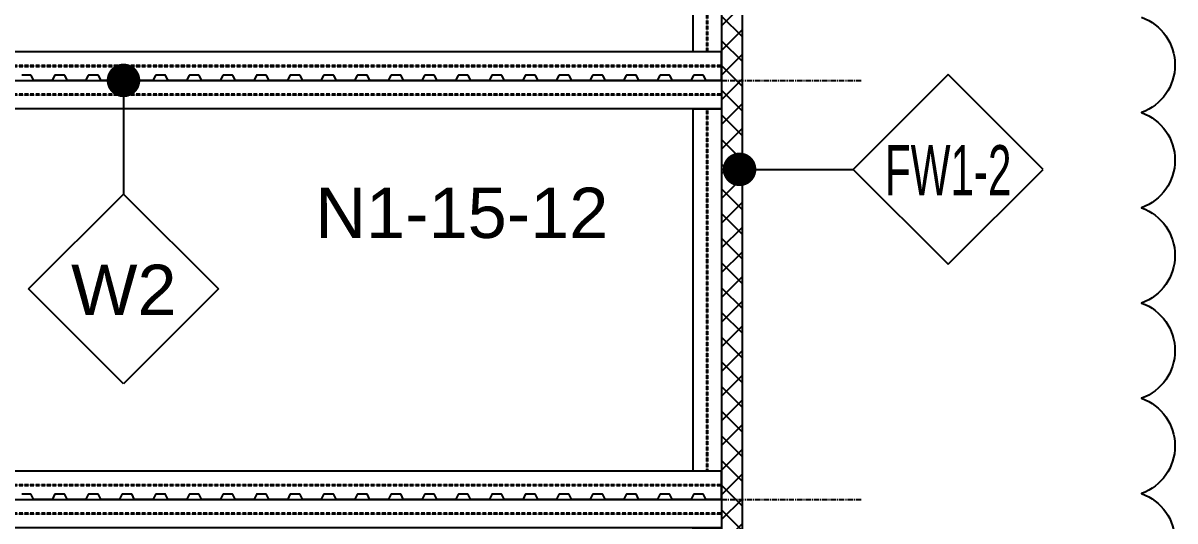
# Model space of a CAD drawing. Header units: millimetres. Extents: x 4133871 to 4440428, y -545651 to -495191.
# Drawn here: x 4177947 to 4186187, y -533998 to -530434 of the extents above; entities that cross this region are included whole.
import ezdxf
from ezdxf.enums import TextEntityAlignment as Align

# ---------------------------------------------------------------- set-up
doc = ezdxf.new("R2010")
doc.units = ezdxf.units.MM
doc.header["$LTSCALE"] = 60
doc.set_wipeout_variables(frame=1)
for name, pattern in [('CEN', [62, 60, -1, 0, -1]), ('CENTER', [2, 1.25, -0.25, 0.25, -0.25]), ('HIDDEN', [0.375, 0.25, -0.125])]:
    doc.linetypes.add(name, pattern=pattern)
for name, color, linetype in [('1CEN', 1, 'CEN'), ('1ST FL FW1-2', 3, 'Continuous'), ('1ST FL FW2-2', 3, 'Continuous'), ('AA-XXXX-SYMB', 7, 'Continuous'), ('AA-XXXX-TEXT', 3, 'Continuous'), ('C_REV', 4, 'Continuous'), ('C_TEXT_CONTAINER NO', 7, 'Continuous'), ('INI', 11, 'Continuous')]:
    doc.layers.add(name, color=color, linetype=linetype)
doc.styles.add('ARCHILAB_ROMANS', font='romans.shx', dxfattribs={"bigfont": 'ghs.shx'})
doc.styles.add('Arial', font='arial.ttf')
doc.styles.add('돋움', font='')
doc.styles.get('돋움').set_extended_font_data('Dotum')
doc.dimstyles.new('일반도면_0060', dxfattribs={"dimtxt": 240, "dimasz": 240, "dimexe": 60, "dimexo": 300, "dimgap": 75, "dimtad": 1, "dimdec": 0, "dimzin": 0, "dimdsep": 46, "dimtxsty": '돋움', "dimcen": -300, "dimclrd": 7, "dimclre": 7, "dimclrt": 2, "dimadec": 8, "dimazin": 0, "dimtfac": 1, "dimtdec": 0, "dimtix": 1, "dimtmove": 2, "dimatfit": 3, "dimfxl": 1, "dimtolj": 1, "dimtzin": 0, "dimarcsym": 0})

# ---------------------------------------------------------------- blocks, each defined once
blk = doc.blocks.new('15M')
at = {"linetype": 'HIDDEN', "ltscale": 0.1}
for p, q in [((-110087.1, -152171.1), (-95087.1, -152171.1)), ((-110087.1, -152178.6), (-95087.1, -152178.6)), ((-109989.3, -152276.4), (-109989.3, -154870.4)), ((-109981.8, -152276.4), (-109981.8, -154870.4)), ((-110087.1, -154968.1), (-95087.1, -154968.1)), ((-110087.1, -154975.6), (-95087.1, -154975.6))]:
    blk.add_line(p, q, dxfattribs=at)
for points in [[(-110087.1, -152276.4), (-95087.1, -152276.4), (-95087.1, -152073.4), (-110087.1, -152073.4)], [(-109884.1, -154870.4), (-110087.1, -154870.4), (-110087.1, -152276.4), (-109884.1, -152276.4)], [(-110087.1, -154870.4), (-95087.1, -154870.4), (-95087.1, -155073.4), (-110087.1, -155073.4)]]:
    blk.add_lwpolyline(points, close=True)
blk = doc.blocks.new('외각')
at = {"rotation": 180}
for p in [(-110103.1, -161953.4), (-110103.1, -164953.4), (-110103.1, -167953.4)]:
    blk.add_blockref('15M', p, dxfattribs=at)
blk = doc.blocks.new('A$C064809F0')
at = {"layer": 'AA-XXXX-TEXT'}
for p, q in [((475.2, 565.7), (1040.8, 1131.4)), ((1040.8, 1131.4), (1606.5, 565.7)), ((1040.8, 0), (475.2, 565.7)), ((1606.5, 565.7), (1040.8, 0))]:
    blk.add_line(p, q, dxfattribs=at)
at = {"layer": 'INI'}
blk.add_line((1040.8, 0), (475.2, 565.7), dxfattribs=at)
at = {"layer": 'AA-XXXX-TEXT', "style": 'ARCHILAB_ROMANS'}
blk.add_attdef('WALLTYPE', text='', height=300, dxfattribs=at).set_placement((1042.9, 560), align=Align.MIDDLE_CENTER)

msp = doc.modelspace()

# ---------------------------------------------------------------- linework, layer by layer
at = {"layer": '1CEN', "color": 1, "linetype": 'CENTER', "ltscale": 0.5}
for p, q in [((4182944, -502344.3), (4182944, -540844.3)), ((4146944, -530844.3), (4183944, -530844.3)), ((4146944, -533844.3), (4183944, -533844.3))]:
    msp.add_line(p, q, dxfattribs=at)
at = {"layer": '1ST FL FW2-2'}
for points in [[(4182944, -530844.3), (4182836.5, -530844.3, -0.279959), (4182831.3, -530841.1), (4182815, -530809.7, 0.279959), (4182809.9, -530806.6), (4182778.6, -530806.6), (4182747.4, -530806.6, 0.279959), (4182742.3, -530809.7), (4182726, -530841.1, -0.279959), (4182720.8, -530844.3), (4182596, -530844.3, -0.279959), (4182590.8, -530841.1), (4182574.5, -530809.7, 0.279959), (4182569.4, -530806.6), (4182538.2, -530806.6), (4182507, -530806.6, 0.279959), (4182501.8, -530809.7), (4182485.5, -530841.1, -0.279959), (4182480.3, -530844.3), (4182355.5, -530844.3, -0.279959), (4182350.4, -530841.1), (4182334, -530809.7, 0.279959), (4182328.9, -530806.6), (4182297.7, -530806.6), (4182266.5, -530806.6, 0.279959), (4182261.3, -530809.7), (4182245, -530841.1, -0.279959), (4182239.9, -530844.3), (4182115, -530844.3, -0.279959), (4182109.9, -530841.1), (4182093.6, -530809.7, 0.279959), (4182088.4, -530806.6), (4182057.2, -530806.6), (4182026, -530806.6, 0.279959), (4182020.9, -530809.7), (4182004.5, -530841.1, -0.279959), (4181999.4, -530844.3), (4181874.5, -530844.3, -0.279959), (4181869.4, -530841.1), (4181853.1, -530809.7, 0.279959), (4181847.9, -530806.6), (4181816.7, -530806.6), (4181785.5, -530806.6, 0.279959), (4181780.4, -530809.7), (4181764.1, -530841.1, -0.279959), (4181758.9, -530844.3), (4181634.1, -530844.3, -0.279959), (4181628.9, -530841.1), (4181612.6, -530809.7, 0.279959), (4181607.5, -530806.6), (4181576.2, -530806.6), (4181545, -530806.6, 0.279959), (4181539.9, -530809.7), (4181523.6, -530841.1, -0.279959), (4181518.4, -530844.3), (4181393.6, -530844.3, -0.279959), (4181388.4, -530841.1), (4181372.1, -530809.7, 0.279959), (4181367, -530806.6), (4181335.8, -530806.6), (4181304.6, -530806.6, 0.279959), (4181299.4, -530809.7), (4181283.1, -530841.1, -0.279959), (4181278, -530844.3), (4181153.1, -530844.3, -0.279959), (4181148, -530841.1), (4181131.6, -530809.7, 0.279959), (4181126.5, -530806.6), (4181095.3, -530806.6), (4181064.1, -530806.6, 0.279959), (4181058.9, -530809.7), (4181042.6, -530841.1, -0.279959), (4181037.5, -530844.3), (4180912.6, -530844.3, -0.279959), (4180907.5, -530841.1), (4180891.2, -530809.7, 0.279959), (4180886, -530806.6), (4180854.8, -530806.6), (4180823.6, -530806.6, 0.279959), (4180818.5, -530809.7), (4180802.1, -530841.1, -0.279959), (4180797, -530844.3), (4180672.2, -530844.3, -0.279959), (4180667, -530841.1), (4180650.7, -530809.7, 0.279959), (4180645.5, -530806.6), (4180614.3, -530806.6), (4180583.1, -530806.6, 0.279959), (4180578, -530809.7), (4180561.7, -530841.1, -0.279959), (4180556.5, -530844.3), (4180431.7, -530844.3, -0.279959), (4180426.5, -530841.1), (4180410.2, -530809.7, 0.279959), (4180405.1, -530806.6), (4180373.9, -530806.6), (4180342.6, -530806.6, 0.279959), (4180337.5, -530809.7), (4180321.2, -530841.1, -0.279959), (4180316, -530844.3), (4180191.2, -530844.3, -0.279959), (4180186.1, -530841.1), (4180169.7, -530809.7, 0.279959), (4180164.6, -530806.6), (4180133.4, -530806.6), (4180102.2, -530806.6, 0.279959), (4180097, -530809.7), (4180080.7, -530841.1, -0.279959), (4180075.6, -530844.3), (4179950.7, -530844.3, -0.279959), (4179945.6, -530841.1), (4179929.3, -530809.7, 0.279959), (4179924.1, -530806.6), (4179892.9, -530806.6), (4179861.7, -530806.6, 0.279959), (4179856.5, -530809.7), (4179840.2, -530841.1, -0.279959), (4179835.1, -530844.3), (4179710.2, -530844.3, -0.279959), (4179705.1, -530841.1), (4179688.8, -530809.7, 0.279959), (4179683.6, -530806.6), (4179652.4, -530806.6), (4179621.2, -530806.6, 0.279959), (4179616.1, -530809.7), (4179599.7, -530841.1, -0.279959), (4179594.6, -530844.3), (4179469.8, -530844.3, -0.279959), (4179464.6, -530841.1), (4179448.3, -530809.7, 0.279959), (4179443.2, -530806.6), (4179411.9, -530806.6), (4179380.7, -530806.6, 0.279959), (4179375.6, -530809.7), (4179359.3, -530841.1, -0.279959), (4179354.1, -530844.3), (4179229.3, -530844.3, -0.279959), (4179224.1, -530841.1), (4179207.8, -530809.7, 0.279959), (4179202.7, -530806.6), (4179171.5, -530806.6), (4179140.3, -530806.6, 0.279959), (4179135.1, -530809.7), (4179118.8, -530841.1, -0.279959), (4179113.6, -530844.3), (4178988.8, -530844.3, -0.279959), (4178983.7, -530841.1), (4178967.3, -530809.7, 0.279959), (4178962.2, -530806.6), (4178931, -530806.6), (4178899.8, -530806.6, 0.279959), (4178894.6, -530809.7), (4178878.3, -530841.1, -0.279959), (4178873.2, -530844.3), (4178748.3, -530844.3, -0.279959), (4178743.2, -530841.1), (4178726.9, -530809.7, 0.279959), (4178721.7, -530806.6), (4178690.5, -530806.6), (4178659.3, -530806.6, 0.279959), (4178654.2, -530809.7), (4178637.8, -530841.1, -0.279959), (4178632.7, -530844.3), (4178507.8, -530844.3, -0.279959), (4178502.7, -530841.1), (4178486.4, -530809.7, 0.279959), (4178481.2, -530806.6), (4178450, -530806.6), (4178418.8, -530806.6, 0.279959), (4178413.7, -530809.7), (4178397.4, -530841.1, -0.279959), (4178392.2, -530844.3), (4178267.4, -530844.3, -0.279959), (4178262.2, -530841.1), (4178245.9, -530809.7, 0.279959), (4178240.8, -530806.6), (4178209.6, -530806.6), (4178178.3, -530806.6, 0.279959), (4178173.2, -530809.7), (4178156.9, -530841.1, -0.279959), (4178151.7, -530844.3), (4178026.9, -530844.3, -0.279959), (4178021.7, -530841.1), (4178005.4, -530809.7, 0.279959), (4178000.3, -530806.6), (4177969.1, -530806.6), (4177937.9, -530806.6, 0.279959)], [(4182944, -533844.3), (4182836.5, -533844.3, -0.279959), (4182831.3, -533841.1), (4182815, -533809.7, 0.279959), (4182809.9, -533806.6), (4182778.6, -533806.6), (4182747.4, -533806.6, 0.279959), (4182742.3, -533809.7), (4182726, -533841.1, -0.279959), (4182720.8, -533844.3), (4182596, -533844.3, -0.279959), (4182590.8, -533841.1), (4182574.5, -533809.7, 0.279959), (4182569.4, -533806.6), (4182538.2, -533806.6), (4182507, -533806.6, 0.279959), (4182501.8, -533809.7), (4182485.5, -533841.1, -0.279959), (4182480.3, -533844.3), (4182355.5, -533844.3, -0.279959), (4182350.4, -533841.1), (4182334, -533809.7, 0.279959), (4182328.9, -533806.6), (4182297.7, -533806.6), (4182266.5, -533806.6, 0.279959), (4182261.3, -533809.7), (4182245, -533841.1, -0.279959), (4182239.9, -533844.3), (4182115, -533844.3, -0.279959), (4182109.9, -533841.1), (4182093.6, -533809.7, 0.279959), (4182088.4, -533806.6), (4182057.2, -533806.6), (4182026, -533806.6, 0.279959), (4182020.9, -533809.7), (4182004.5, -533841.1, -0.279959), (4181999.4, -533844.3), (4181874.5, -533844.3, -0.279959), (4181869.4, -533841.1), (4181853.1, -533809.7, 0.279959), (4181847.9, -533806.6), (4181816.7, -533806.6), (4181785.5, -533806.6, 0.279959), (4181780.4, -533809.7), (4181764.1, -533841.1, -0.279959), (4181758.9, -533844.3), (4181634.1, -533844.3, -0.279959), (4181628.9, -533841.1), (4181612.6, -533809.7, 0.279959), (4181607.5, -533806.6), (4181576.2, -533806.6), (4181545, -533806.6, 0.279959), (4181539.9, -533809.7), (4181523.6, -533841.1, -0.279959), (4181518.4, -533844.3), (4181393.6, -533844.3, -0.279959), (4181388.4, -533841.1), (4181372.1, -533809.7, 0.279959), (4181367, -533806.6), (4181335.8, -533806.6), (4181304.6, -533806.6, 0.279959), (4181299.4, -533809.7), (4181283.1, -533841.1, -0.279959), (4181278, -533844.3), (4181153.1, -533844.3, -0.279959), (4181148, -533841.1), (4181131.6, -533809.7, 0.279959), (4181126.5, -533806.6), (4181095.3, -533806.6), (4181064.1, -533806.6, 0.279959), (4181058.9, -533809.7), (4181042.6, -533841.1, -0.279959), (4181037.5, -533844.3), (4180912.6, -533844.3, -0.279959), (4180907.5, -533841.1), (4180891.2, -533809.7, 0.279959), (4180886, -533806.6), (4180854.8, -533806.6), (4180823.6, -533806.6, 0.279959), (4180818.5, -533809.7), (4180802.1, -533841.1, -0.279959), (4180797, -533844.3), (4180672.2, -533844.3, -0.279959), (4180667, -533841.1), (4180650.7, -533809.7, 0.279959), (4180645.5, -533806.6), (4180614.3, -533806.6), (4180583.1, -533806.6, 0.279959), (4180578, -533809.7), (4180561.7, -533841.1, -0.279959), (4180556.5, -533844.3), (4180431.7, -533844.3, -0.279959), (4180426.5, -533841.1), (4180410.2, -533809.7, 0.279959), (4180405.1, -533806.6), (4180373.9, -533806.6), (4180342.6, -533806.6, 0.279959), (4180337.5, -533809.7), (4180321.2, -533841.1, -0.279959), (4180316, -533844.3), (4180191.2, -533844.3, -0.279959), (4180186.1, -533841.1), (4180169.7, -533809.7, 0.279959), (4180164.6, -533806.6), (4180133.4, -533806.6), (4180102.2, -533806.6, 0.279959), (4180097, -533809.7), (4180080.7, -533841.1, -0.279959), (4180075.6, -533844.3), (4179950.7, -533844.3, -0.279959), (4179945.6, -533841.1), (4179929.3, -533809.7, 0.279959), (4179924.1, -533806.6), (4179892.9, -533806.6), (4179861.7, -533806.6, 0.279959), (4179856.5, -533809.7), (4179840.2, -533841.1, -0.279959), (4179835.1, -533844.3), (4179710.2, -533844.3, -0.279959), (4179705.1, -533841.1), (4179688.8, -533809.7, 0.279959), (4179683.6, -533806.6), (4179652.4, -533806.6), (4179621.2, -533806.6, 0.279959), (4179616.1, -533809.7), (4179599.7, -533841.1, -0.279959), (4179594.6, -533844.3), (4179469.8, -533844.3, -0.279959), (4179464.6, -533841.1), (4179448.3, -533809.7, 0.279959), (4179443.2, -533806.6), (4179411.9, -533806.6), (4179380.7, -533806.6, 0.279959), (4179375.6, -533809.7), (4179359.3, -533841.1, -0.279959), (4179354.1, -533844.3), (4179229.3, -533844.3, -0.279959), (4179224.1, -533841.1), (4179207.8, -533809.7, 0.279959), (4179202.7, -533806.6), (4179171.5, -533806.6), (4179140.3, -533806.6, 0.279959), (4179135.1, -533809.7), (4179118.8, -533841.1, -0.279959), (4179113.6, -533844.3), (4178988.8, -533844.3, -0.279959), (4178983.7, -533841.1), (4178967.3, -533809.7, 0.279959), (4178962.2, -533806.6), (4178931, -533806.6), (4178899.8, -533806.6, 0.279959), (4178894.6, -533809.7), (4178878.3, -533841.1, -0.279959), (4178873.2, -533844.3), (4178748.3, -533844.3, -0.279959), (4178743.2, -533841.1), (4178726.9, -533809.7, 0.279959), (4178721.7, -533806.6), (4178690.5, -533806.6), (4178659.3, -533806.6, 0.279959), (4178654.2, -533809.7), (4178637.8, -533841.1, -0.279959), (4178632.7, -533844.3), (4178507.8, -533844.3, -0.279959), (4178502.7, -533841.1), (4178486.4, -533809.7, 0.279959), (4178481.2, -533806.6), (4178450, -533806.6), (4178418.8, -533806.6, 0.279959), (4178413.7, -533809.7), (4178397.4, -533841.1, -0.279959), (4178392.2, -533844.3), (4178267.4, -533844.3, -0.279959), (4178262.2, -533841.1), (4178245.9, -533809.7, 0.279959), (4178240.8, -533806.6), (4178209.6, -533806.6), (4178178.3, -533806.6, 0.279959), (4178173.2, -533809.7), (4178156.9, -533841.1, -0.279959), (4178151.7, -533844.3), (4178026.9, -533844.3, -0.279959), (4178021.7, -533841.1), (4178005.4, -533809.7, 0.279959), (4178000.3, -533806.6), (4177969.1, -533806.6), (4177937.9, -533806.6, 0.279959)]]:
    msp.add_lwpolyline(points, format="xyb", dxfattribs=at)
at = {"layer": 'C_REV'}
msp.add_lwpolyline([(4185948, -530392.8, -0.700208), (4185948, -531074.6, -0.700208), (4185948, -531756.4, -0.700208), (4185948, -532438.2, -0.700208), (4185948, -533120, -0.700208), (4185948, -533801.8, -0.700208), (4185948, -534483.6, -0.700208), (4185948, -535165.4, -0.700208), (4185948, -535847.2, -0.700208), (4185948, -536528.9, -0.700208), (4185948, -537210.7, -0.700208), (4185948, -537892.5, -0.700208), (4185948, -538574.3, -0.700208), (4185948, -539256.1, -0.700208), (4185948, -539937.9, -0.700208), (4185948, -540619.7, -0.700208)], format="xyb", dxfattribs=at)

# ---------------------------------------------------------------- block references
at = {"color": 3}
msp.add_blockref('외각', (4182960, -520964.2), dxfattribs=at)
at = {"layer": 'AA-XXXX-SYMB'}
ref = msp.add_blockref('A$C064809F0', (4185813.7, -532160.2), dxfattribs=dict(at, xscale=-1.2, yscale=1.2, zscale=1.2))
ref.add_attrib('WALLTYPE', 'FW1-2  ', dxfattribs={"layer": 'AA-XXXX-TEXT', "height": 360, "style": 'Arial', "width": 0.6}).set_placement((4184648.5, -531488.2), align=Align.MIDDLE_CENTER)
ref = msp.add_blockref('A$C064809F0', (4177416.7, -533015.9), dxfattribs=dict(at, xscale=1.2, yscale=1.2, zscale=1.2))
ref.add_attrib('WALLTYPE', 'W2', dxfattribs={"layer": 'AA-XXXX-TEXT', "height": 360, "style": 'Arial'}).set_placement((4178668.1, -532343.9), align=Align.MIDDLE_CENTER)

# ---------------------------------------------------------------- leaders
for points in [[(4178665.7, -530844.7), (4178665.7, -531658.3)], [(4183072.3, -531481.4), (4183885.9, -531481.4)]]:
    msp.add_leader(points, dimstyle='일반도면_0060', override={"dimasz": 240, "dimgap": 0.8, "dimtad": 0, "dimldrblk": 'Dot'}, dxfattribs=at)

# ---------------------------------------------------------------- next in the draw order: wipeouts: each hides what was drawn before it
msp.add_wipeout([(4179924.9, -532104.9), (4182220, -532104.9), (4182220, -531485.2), (4179924.9, -531485.2)]).dxf.layer = 'C_TEXT_CONTAINER NO'

# ---------------------------------------------------------------- next in the draw order: hatches: boundary and pattern name
at = {"layer": '1ST FL FW1-2'}
h = msp.add_hatch(dxfattribs=at)
h.set_pattern_fill('ANSI37', color=253, scale=1000)
h.set_pattern_definition([(45, (0, 0), (-88.3883476, 88.3883476), []), (135, (0, 0), (-88.3883476, -88.3883476), [])])
h.paths.add_polyline_path([(4167944, -533844.3), (4152944, -533844.2), (4152944, -527844.2), (4152794, -527844.3), (4152794, -533994.2), (4167794, -533994.3), (4167794, -539994.2), (4183093.9, -539994.2), (4183094, -524844.3), (4182944, -524844.3), (4182944, -539844.2), (4167944, -539844.2)])

# ---------------------------------------------------------------- next in the draw order: linework, layer by layer
at = {"layer": '1ST FL FW1-2', "color": 3}
msp.add_lwpolyline([(4183094, -524844.3), (4182944, -524844.3), (4182944, -539844.2), (4167944, -539844.2), (4167944, -533844.3), (4152944, -533844.2), (4152944, -527844.2), (4152794, -527844.3), (4152794, -533994.2), (4167794, -533994.3), (4167794, -539994.2), (4183093.9, -539994.2), (4183094, -524844.3)], dxfattribs=at)

# ---------------------------------------------------------------- next in the draw order: texts
at = {"layer": 'C_TEXT_CONTAINER NO', "color": 3, "style": 'Arial'}
msp.add_text('N1-15-12', height=360, dxfattribs=at).set_placement((4181085.7, -531792.7), align=Align.MIDDLE_CENTER)

doc.saveas('drawing.dxf')
